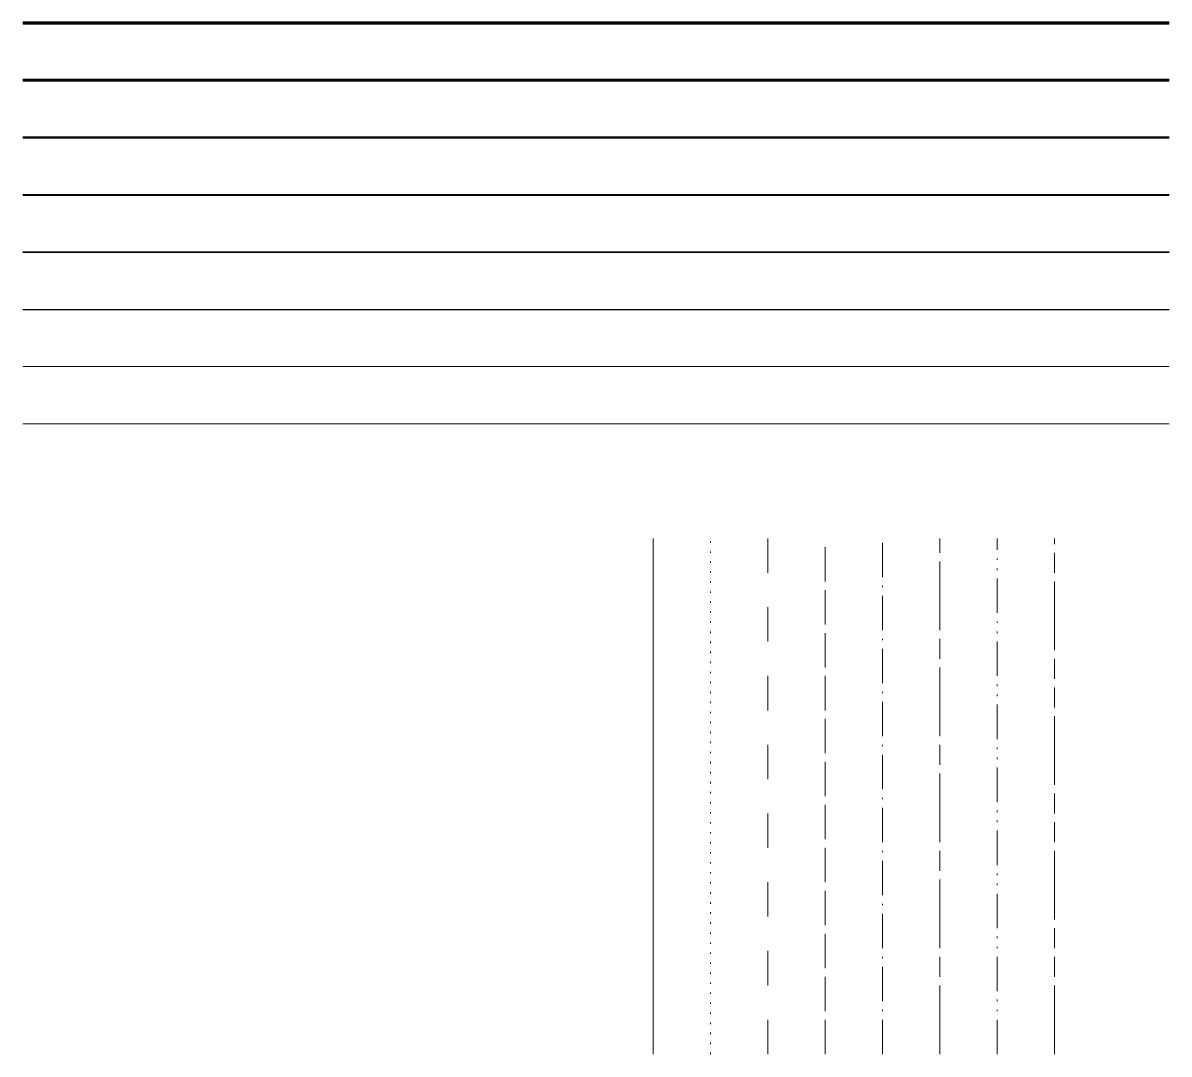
# Model space of a CAD drawing. Units: millimetres at full size, sheet at 1:200. Extents: x 64100 to 104100, y 39400 to 75400.
import ezdxf

# ---------------------------------------------------------------- set-up
doc = ezdxf.new("R2010")
doc.units = ezdxf.units.MM
doc.header["$LTSCALE"] = 200
for name, pattern in [('CHAIN', [18.5, 12, -1.5, 3.5, -1.5]), ('CHAIN_DOUBLE_DASH', [23.5, 12, -1.5, 3.5, -1.5, 3.5, -1.5]), ('DASHED', [7.5, 6, -1.5]), ('DASHED_DOTTED', [9.25, 6, -1.5, 0.25, -1.5]), ('DASHED_DOUBLE_DOTTED', [11, 6, -1.5, 0.25, -1.5, 0.25, -1.5]), ('DASHED_SPACED', [12, 6, -6]), ('DOTTED', [1.75, 0.25, -1.5])]:
    doc.linetypes.add(name, pattern=pattern)
doc.layers.add('本体', color=7, linetype='Continuous', lineweight=18)

msp = doc.modelspace()

# ---------------------------------------------------------------- linework, layer by layer
at = {"layer": '本体', "color": 1, "lineweight": 70}
msp.add_line((64100, 75400), (104100, 75400), dxfattribs=at)
at = {"layer": '本体', "color": 134, "lineweight": 60}
msp.add_line((64100, 73400), (104100, 73400), dxfattribs=at)
at = {"layer": '本体', "color": 5, "lineweight": 50}
msp.add_line((64100, 71400), (104100, 71400), dxfattribs=at)
at = {"layer": '本体', "color": 6, "lineweight": 40}
msp.add_line((64100, 69400), (104100, 69400), dxfattribs=at)
at = {"layer": '本体', "color": 2, "lineweight": 35}
msp.add_line((64100, 67400), (104100, 67400), dxfattribs=at)
at = {"layer": '本体', "color": 3, "lineweight": 25}
msp.add_line((64100, 65400), (104100, 65400), dxfattribs=at)
at = {"layer": '本体'}
for p, q in [((64100, 63400), (104100, 63400)), ((86100, 39400), (86100, 57400))]:
    msp.add_line(p, q, dxfattribs=at)
at = {"layer": '本体', "color": 4, "lineweight": 9}
msp.add_line((64100, 61400), (104100, 61400), dxfattribs=at)
at = {"layer": '本体', "linetype": 'DOTTED'}
msp.add_line((88100, 39400), (88100, 57400), dxfattribs=at)
at = {"layer": '本体', "linetype": 'DASHED_SPACED'}
msp.add_line((90100, 39400), (90100, 57400), dxfattribs=at)
at = {"layer": '本体', "linetype": 'DASHED'}
msp.add_line((92100, 39400), (92100, 57400), dxfattribs=at)
at = {"layer": '本体', "linetype": 'DASHED_DOTTED'}
msp.add_line((94100, 39400), (94100, 57400), dxfattribs=at)
at = {"layer": '本体', "linetype": 'CHAIN'}
msp.add_line((96100, 39400), (96100, 57400), dxfattribs=at)
at = {"layer": '本体', "linetype": 'DASHED_DOUBLE_DOTTED'}
msp.add_line((98100, 39400), (98100, 57400), dxfattribs=at)
at = {"layer": '本体', "linetype": 'CHAIN_DOUBLE_DASH'}
msp.add_line((100100, 39400), (100100, 57400), dxfattribs=at)

doc.saveas('drawing.dxf')
